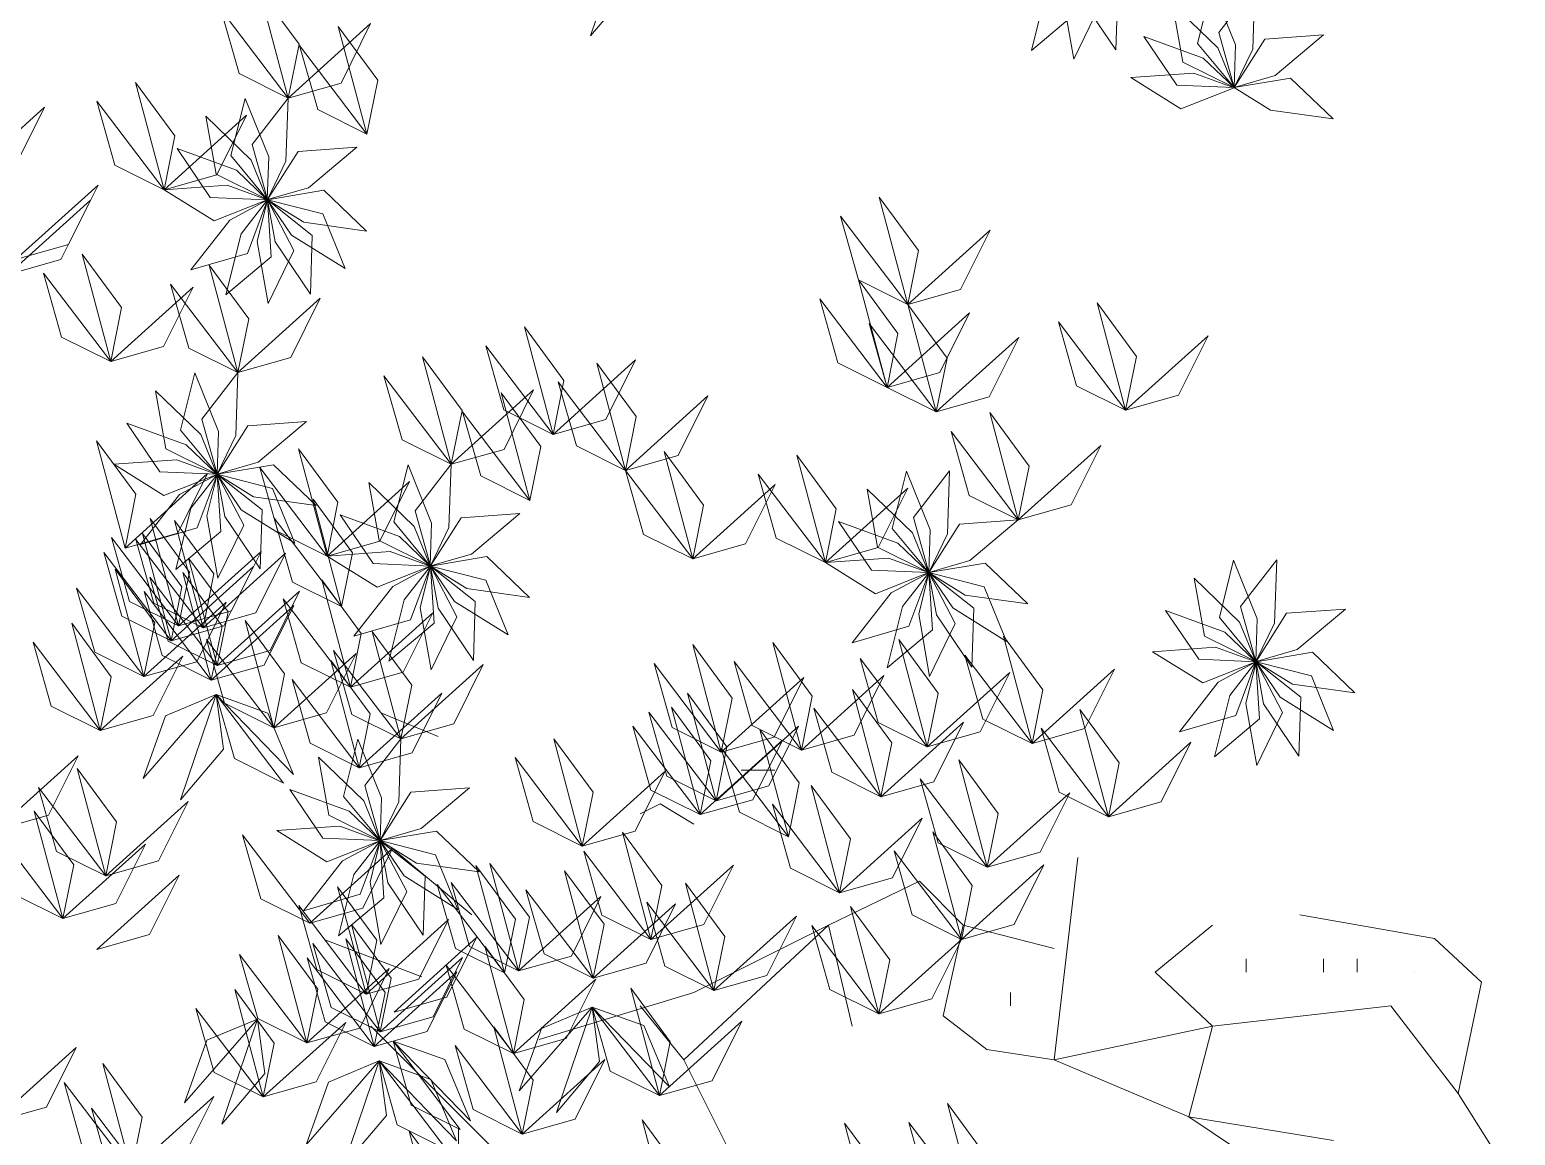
# Model space of a CAD drawing. Header units: inches. Extents: x 4350 to 28384, y -6772 to 993.
# Drawn here: x 19375.3 to 19455.5, y -737.8 to -678.2 of the extents above; entities that cross this region are included whole.
import ezdxf

# ---------------------------------------------------------------- set-up
doc = ezdxf.new("R2010")
doc.units = ezdxf.units.IN
doc.header["$MEASUREMENT"] = 0
doc.layers.add('ARREDAMENTO', color=2, linetype='Continuous', lineweight=18)

# ---------------------------------------------------------------- blocks, each defined once
blk = doc.blocks.new('jacaranda')
at = {"layer": 'ARREDAMENTO'}
for p, q in [((13807.259, 19462.055), (13804.17, 19460.783)), ((13785.995, 19458.965), (13787.813, 19458.965)), ((13792.175, 19457.148), (13790.357, 19456.057)), ((13792.175, 19457.148), (13793.265, 19456.602)), ((13802.352, 19451.15), (13806.714, 19454.785)), ((13770.911, 19443.335), (13769.638, 19454.24)), ((13778.18, 19452.968), (13775.818, 19450.605)), ((13783.087, 19450.605), (13778.18, 19452.968)), ((13750.373, 19449.878), (13757.643, 19451.15)), ((13762.369, 19450.605), (13765.458, 19448.061)), ((13770.911, 19449.333), (13775.818, 19450.605)), ((13775.818, 19450.605), (13776.908, 19445.698)), ((13783.087, 19450.605), (13781.815, 19445.153)), ((13790.902, 19443.335), (13783.087, 19450.605)), ((13783.087, 19450.605), (13790.357, 19446.97)), ((13747.829, 19447.515), (13750.373, 19449.878)), ((13754.554, 19448.787), (13754.554, 19448.061)), ((13756.371, 19448.787), (13756.371, 19448.061)), ((13760.551, 19448.787), (13760.551, 19448.061)), ((13751.464, 19448.061), (13751.464, 19448.061)), ((13765.458, 19448.061), (13762.369, 19445.153)), ((13749.101, 19441.518), (13747.829, 19447.515)), ((13773.273, 19446.97), (13773.273, 19446.243)), ((13790.357, 19446.97), (13798.717, 19444.426)), ((13752.736, 19446.243), (13749.101, 19441.518)), ((13762.369, 19445.153), (13752.736, 19446.243)), ((13776.908, 19445.698), (13774.545, 19443.88)), ((13793.265, 19446.243), (13790.902, 19443.335)), ((13762.369, 19445.153), (13763.641, 19440.245)), ((13762.369, 19445.153), (13770.911, 19443.335)), ((13763.641, 19440.245), (13762.369, 19445.153)), ((13798.717, 19436.065), (13807.805, 19445.153)), ((13774.545, 19443.88), (13770.911, 19443.335)), ((13770.911, 19443.335), (13763.641, 19440.245)), ((13787.813, 19437.156), (13790.902, 19443.335)), ((13749.101, 19441.518), (13746.012, 19436.611)), ((13755.826, 19438.973), (13763.641, 19440.245)), ((13763.641, 19440.245), (13758.188, 19436.611)), ((13803.079, 19439.7), (13803.079, 19433.521)), ((13803.079, 19439.7), (13803.079, 19439.7))]:
    blk.add_line(p, q, dxfattribs=at)
at = {"layer": 'ARREDAMENTO', "linetype": 'Continuous'}
blk.add_line((13810.231, 19449.787), (13805.051, 19447.799), dxfattribs=at)
at = {"layer": 'ARREDAMENTO', "lineweight": 0}
for points in [[(13794.009, 19504.281), (13793.619, 19501.342), (13795.935, 19498.601), (13794.009, 19504.281)], [(13767.581, 19497.841), (13769.487, 19500.667), (13769.895, 19502.937), (13767.478, 19501.021), (13767.581, 19497.841)], [(13769.856, 19497.338), (13770.448, 19500.694), (13769.898, 19502.934), (13768.469, 19500.201), (13769.856, 19497.338)], [(13772.14, 19497.804), (13771.315, 19501.111), (13769.902, 19502.933), (13769.708, 19499.855), (13772.14, 19497.804)], [(13760.07, 19501.297), (13760.189, 19497.89), (13761.193, 19495.814), (13762.023, 19498.785), (13760.07, 19501.297)], [(13762.4, 19501.278), (13761.124, 19498.118), (13761.196, 19495.812), (13763.162, 19498.189), (13762.4, 19501.278)], [(13812.266, 19495.245), (13811.682, 19498.152), (13813.809, 19501.042), (13812.266, 19495.245)], [(13764.522, 19500.313), (13762.07, 19497.945), (13761.198, 19495.809), (13763.961, 19497.18), (13764.522, 19500.313)], [(13812.266, 19495.245), (13814.92, 19496.566), (13815.897, 19500.019), (13812.266, 19495.245)], [(13812.266, 19495.245), (13809.414, 19496.052), (13807.814, 19499.264), (13812.266, 19495.245)], [(13756.359, 19498.647), (13758.971, 19496.456), (13761.186, 19495.813), (13759.533, 19498.417), (13756.359, 19498.647)], [(13766.067, 19498.568), (13762.864, 19497.402), (13761.199, 19495.805), (13764.281, 19495.934), (13766.067, 19498.568)], [(13808.018, 19493.302), (13807.434, 19496.208), (13809.561, 19499.098), (13808.018, 19493.302)], [(13808.018, 19493.302), (13810.672, 19494.623), (13811.649, 19498.076), (13808.018, 19493.302)], [(13755.846, 19494.117), (13759.221, 19494.591), (13761.182, 19495.807), (13758.14, 19496.321), (13755.846, 19494.117)], [(13766.769, 19496.346), (13763.369, 19496.583), (13761.199, 19495.802), (13764.067, 19494.666), (13766.769, 19496.346)], [(13818.966, 19490.294), (13818.381, 19493.2), (13820.508, 19496.09), (13818.966, 19490.294)], [(13812.266, 19495.245), (13812.386, 19491.839), (13813.39, 19489.762), (13814.219, 19492.733), (13812.266, 19495.245)], [(13814.597, 19495.226), (13813.32, 19492.066), (13813.393, 19489.761), (13815.359, 19492.137), (13814.597, 19495.226)], [(13818.966, 19490.294), (13821.62, 19491.615), (13822.597, 19495.068), (13818.966, 19490.294)], [(13829.87, 19490.726), (13827.018, 19491.533), (13825.418, 19494.745), (13829.87, 19490.726)], [(13816.718, 19494.261), (13814.267, 19491.893), (13813.395, 19489.758), (13816.158, 19491.129), (13816.718, 19494.261)], [(13818.966, 19490.294), (13816.113, 19491.101), (13814.514, 19494.313), (13818.966, 19490.294)], [(13808.556, 19492.596), (13811.167, 19490.405), (13813.382, 19489.761), (13811.73, 19492.366), (13808.556, 19492.596)], [(13818.264, 19492.516), (13815.061, 19491.351), (13813.396, 19489.754), (13816.478, 19489.883), (13818.264, 19492.516)], [(13818.966, 19490.294), (13815.566, 19490.532), (13813.395, 19489.75), (13816.263, 19488.615), (13818.966, 19490.294)], [(13826.985, 19486.524), (13824.132, 19487.33), (13822.533, 19490.543), (13826.985, 19486.524)], [(13778.815, 19484.101), (13778.231, 19487.007), (13780.358, 19489.897), (13778.815, 19484.101)], [(13808.043, 19488.065), (13811.418, 19488.54), (13813.378, 19489.755), (13810.337, 19490.27), (13808.043, 19488.065)], [(13809.191, 19486.037), (13812.082, 19487.844), (13813.378, 19489.751), (13810.391, 19488.985), (13809.191, 19486.037)], [(13811.066, 19484.652), (13812.972, 19487.478), (13813.38, 19489.748), (13810.963, 19487.832), (13811.066, 19484.652)], [(13813.342, 19484.149), (13813.933, 19487.506), (13813.383, 19489.746), (13811.954, 19487.012), (13813.342, 19484.149)], [(13815.625, 19484.615), (13814.8, 19487.922), (13813.387, 19489.745), (13813.193, 19486.666), (13815.625, 19484.615)], [(13817.522, 19485.969), (13815.423, 19488.655), (13813.39, 19489.745), (13814.465, 19486.854), (13817.522, 19485.969)], [(13827.391, 19485.719), (13824.538, 19486.526), (13822.939, 19489.738), (13827.391, 19485.719)], [(13778.815, 19484.101), (13781.469, 19485.422), (13782.446, 19488.875), (13778.815, 19484.101)], [(13778.815, 19484.101), (13775.963, 19484.908), (13774.363, 19488.12), (13778.815, 19484.101)], [(13821.847, 19481.023), (13821.263, 19483.929), (13823.39, 19486.819), (13821.847, 19481.023)], [(13814.983, 19480.426), (13814.398, 19483.332), (13816.525, 19486.222), (13814.983, 19480.426)], [(13821.847, 19481.023), (13824.501, 19482.344), (13825.478, 19485.797), (13821.847, 19481.023)], [(13779.927, 19479.626), (13779.342, 19482.532), (13781.469, 19485.422), (13779.927, 19479.626)], [(13814.983, 19480.426), (13817.637, 19481.747), (13818.614, 19485.2), (13814.983, 19480.426)], [(13821.847, 19481.023), (13818.995, 19481.83), (13817.395, 19485.042), (13821.847, 19481.023)], [(13767.052, 19478.395), (13766.467, 19481.301), (13768.594, 19484.191), (13767.052, 19478.395)], [(13777.273, 19478.305), (13776.688, 19481.211), (13778.815, 19484.101), (13777.273, 19478.305)], [(13779.927, 19479.626), (13782.581, 19480.947), (13783.558, 19484.4), (13779.927, 19479.626)], [(13814.983, 19480.426), (13812.13, 19481.233), (13810.531, 19484.445), (13814.983, 19480.426)], [(13767.052, 19478.395), (13769.705, 19479.716), (13770.682, 19483.169), (13767.052, 19478.395)], [(13779.927, 19479.626), (13777.074, 19480.433), (13775.475, 19483.645), (13779.927, 19479.626)], [(13767.052, 19478.395), (13764.199, 19479.202), (13762.599, 19482.414), (13767.052, 19478.395)], [(13777.273, 19478.305), (13779.927, 19479.626), (13780.904, 19483.079), (13777.273, 19478.305)], [(13797.962, 19477.089), (13797.377, 19479.995), (13799.504, 19482.885), (13797.962, 19477.089)], [(13777.273, 19478.305), (13774.42, 19479.112), (13772.821, 19482.324), (13777.273, 19478.305)], [(13797.962, 19477.089), (13800.616, 19478.41), (13801.593, 19481.863), (13797.962, 19477.089)], [(13794.054, 19475.144), (13793.469, 19478.05), (13795.597, 19480.94), (13794.054, 19475.144)], [(13797.962, 19477.089), (13795.109, 19477.896), (13793.51, 19481.108), (13797.962, 19477.089)], [(13803.466, 19475.472), (13802.881, 19478.378), (13805.008, 19481.268), (13803.466, 19475.472)], [(13803.466, 19475.472), (13806.12, 19476.793), (13807.097, 19480.246), (13803.466, 19475.472)], [(13814.983, 19480.426), (13815.102, 19477.019), (13816.106, 19474.943), (13816.936, 19477.913), (13814.983, 19480.426)], [(13817.313, 19480.407), (13816.037, 19477.246), (13816.109, 19474.941), (13818.075, 19477.317), (13817.313, 19480.407)], [(13794.054, 19475.144), (13791.202, 19475.951), (13789.602, 19479.163), (13794.054, 19475.144)], [(13794.054, 19475.144), (13796.708, 19476.465), (13797.685, 19479.918), (13794.054, 19475.144)], [(13799.218, 19473.528), (13798.633, 19476.435), (13800.76, 19479.325), (13799.218, 19473.528)], [(13803.466, 19475.472), (13800.613, 19476.279), (13799.014, 19479.491), (13803.466, 19475.472)], [(13819.435, 19479.442), (13816.983, 19477.074), (13816.111, 19474.938), (13818.874, 19476.309), (13819.435, 19479.442)], [(13772.848, 19472.47), (13772.263, 19475.376), (13774.39, 19478.266), (13772.848, 19472.47)], [(13799.218, 19473.528), (13801.872, 19474.849), (13802.849, 19478.302), (13799.218, 19473.528)], [(13811.272, 19477.776), (13813.884, 19475.585), (13816.099, 19474.942), (13814.446, 19477.546), (13811.272, 19477.776)], [(13820.98, 19477.697), (13817.777, 19476.531), (13816.112, 19474.934), (13819.194, 19475.063), (13820.98, 19477.697)], [(13772.848, 19472.47), (13775.502, 19473.791), (13776.479, 19477.244), (13772.848, 19472.47)], [(13821.069, 19470.952), (13820.485, 19473.859), (13822.612, 19476.749), (13821.069, 19470.952)], [(13772.848, 19472.47), (13769.995, 19473.277), (13768.396, 19476.489), (13772.848, 19472.47)], [(13783.258, 19470.169), (13782.673, 19473.075), (13784.8, 19475.965), (13783.258, 19470.169)], [(13790.424, 19470.37), (13789.839, 19473.276), (13791.966, 19476.166), (13790.424, 19470.37)], [(13810.165, 19470.521), (13809.58, 19473.427), (13811.708, 19476.317), (13810.165, 19470.521)], [(13790.424, 19470.37), (13793.077, 19471.691), (13794.054, 19475.144), (13790.424, 19470.37)], [(13803.466, 19475.472), (13803.585, 19472.066), (13804.589, 19469.989), (13805.419, 19472.96), (13803.466, 19475.472)], [(13805.796, 19475.453), (13804.52, 19472.293), (13804.592, 19469.987), (13806.558, 19472.364), (13805.796, 19475.453)], [(13810.165, 19470.521), (13812.819, 19471.842), (13813.796, 19475.295), (13810.165, 19470.521)], [(13810.759, 19473.245), (13814.134, 19473.72), (13816.095, 19474.936), (13813.053, 19475.45), (13810.759, 19473.245)], [(13821.682, 19475.475), (13818.282, 19475.712), (13816.112, 19474.931), (13818.98, 19473.795), (13821.682, 19475.475)], [(13776.558, 19475.12), (13776.677, 19471.714), (13777.681, 19469.637), (13778.511, 19472.608), (13776.558, 19475.12)], [(13778.889, 19475.101), (13777.612, 19471.941), (13777.685, 19469.635), (13779.651, 19472.012), (13778.889, 19475.101)], [(13783.258, 19470.169), (13785.911, 19471.49), (13786.888, 19474.943), (13783.258, 19470.169)], [(13790.424, 19470.37), (13787.571, 19471.177), (13785.971, 19474.389), (13790.424, 19470.37)], [(13807.918, 19474.488), (13805.466, 19472.12), (13804.594, 19469.984), (13807.357, 19471.356), (13807.918, 19474.488)], [(13810.165, 19470.521), (13807.313, 19471.328), (13805.713, 19474.54), (13810.165, 19470.521)], [(13811.908, 19471.218), (13814.798, 19473.024), (13816.095, 19474.932), (13813.107, 19474.165), (13811.908, 19471.218)], [(13813.782, 19469.832), (13815.688, 19472.658), (13816.096, 19474.928), (13813.679, 19473.013), (13813.782, 19469.832)], [(13816.058, 19469.329), (13816.65, 19472.686), (13816.099, 19474.926), (13814.67, 19472.193), (13816.058, 19469.329)], [(13818.341, 19469.795), (13817.517, 19473.102), (13816.103, 19474.925), (13815.909, 19471.847), (13818.341, 19469.795)], [(13820.238, 19471.15), (13818.139, 19473.836), (13816.107, 19474.926), (13817.182, 19472.035), (13820.238, 19471.15)], [(13821.069, 19470.952), (13818.217, 19471.759), (13816.617, 19474.972), (13821.069, 19470.952)], [(13781.01, 19474.136), (13778.558, 19471.768), (13777.687, 19469.632), (13780.45, 19471.004), (13781.01, 19474.136)], [(13783.258, 19470.169), (13780.405, 19470.976), (13778.806, 19474.188), (13783.258, 19470.169)], [(13809.384, 19467.794), (13808.799, 19470.7), (13810.926, 19473.59), (13809.384, 19467.794)], [(13799.755, 19472.822), (13802.367, 19470.631), (13804.582, 19469.988), (13802.929, 19472.592), (13799.755, 19472.822)], [(13809.463, 19472.743), (13806.26, 19471.577), (13804.595, 19469.981), (13807.677, 19470.11), (13809.463, 19472.743)], [(13772.848, 19472.47), (13775.459, 19470.28), (13777.674, 19469.636), (13776.022, 19472.24), (13772.848, 19472.47)], [(13782.556, 19472.391), (13779.353, 19471.225), (13777.688, 19469.629), (13780.77, 19469.758), (13782.556, 19472.391)], [(13809.384, 19467.794), (13812.038, 19469.115), (13813.015, 19472.568), (13809.384, 19467.794)], [(13816.863, 19466.649), (13816.278, 19469.555), (13818.405, 19472.445), (13816.863, 19466.649)], [(13818.184, 19466.75), (13817.599, 19469.656), (13819.726, 19472.546), (13818.184, 19466.75)], [(13816.863, 19466.649), (13819.516, 19467.97), (13820.493, 19471.423), (13816.863, 19466.649)], [(13818.59, 19465.946), (13818.005, 19468.852), (13820.133, 19471.742), (13818.59, 19465.946)], [(13818.184, 19466.75), (13820.838, 19468.071), (13821.815, 19471.524), (13818.184, 19466.75)], [(13783.258, 19470.169), (13779.858, 19470.406), (13777.687, 19469.625), (13780.555, 19468.489), (13783.258, 19470.169)], [(13799.242, 19468.292), (13802.617, 19468.766), (13804.578, 19469.982), (13801.536, 19470.496), (13799.242, 19468.292)], [(13810.165, 19470.521), (13806.765, 19470.758), (13804.595, 19469.977), (13807.463, 19468.841), (13810.165, 19470.521)], [(13816.863, 19466.649), (13814.01, 19467.455), (13812.41, 19470.668), (13816.863, 19466.649)], [(13818.184, 19466.75), (13815.331, 19467.557), (13813.732, 19470.769), (13818.184, 19466.75)], [(13816.099, 19464.607), (13815.514, 19467.513), (13817.642, 19470.403), (13816.099, 19464.607)], [(13818.59, 19465.946), (13821.244, 19467.267), (13822.221, 19470.72), (13818.59, 19465.946)], [(13758.894, 19470.309), (13759.014, 19466.903), (13760.018, 19464.826), (13760.847, 19467.797), (13758.894, 19470.309)], [(13761.225, 19470.29), (13759.948, 19467.13), (13760.021, 19464.824), (13761.987, 19467.201), (13761.225, 19470.29)], [(13772.334, 19467.94), (13775.71, 19468.414), (13777.67, 19469.63), (13774.629, 19470.145), (13772.334, 19467.94)], [(13773.483, 19465.912), (13776.374, 19467.718), (13777.67, 19469.626), (13774.683, 19468.859), (13773.483, 19465.912)], [(13775.358, 19464.527), (13777.263, 19467.353), (13777.672, 19469.623), (13775.254, 19467.707), (13775.358, 19464.527)], [(13777.633, 19464.024), (13778.225, 19467.38), (13777.675, 19469.62), (13776.246, 19466.887), (13777.633, 19464.024)], [(13779.917, 19464.49), (13779.092, 19467.797), (13777.678, 19469.619), (13777.484, 19466.541), (13779.917, 19464.49)], [(13781.813, 19465.844), (13779.715, 19468.53), (13777.682, 19469.62), (13778.757, 19466.729), (13781.813, 19465.844)], [(13800.391, 19466.264), (13803.281, 19468.07), (13804.578, 19469.978), (13801.59, 19469.211), (13800.391, 19466.264)], [(13802.265, 19464.879), (13804.171, 19467.705), (13804.579, 19469.975), (13802.162, 19468.059), (13802.265, 19464.879)], [(13804.541, 19464.376), (13805.132, 19467.732), (13804.582, 19469.972), (13803.153, 19467.239), (13804.541, 19464.376)], [(13806.824, 19464.842), (13806, 19468.149), (13804.586, 19469.971), (13804.392, 19466.893), (13806.824, 19464.842)], [(13808.721, 19466.196), (13806.622, 19468.882), (13804.59, 19469.972), (13805.665, 19467.081), (13808.721, 19466.196)], [(13818.59, 19465.946), (13815.738, 19466.753), (13814.138, 19469.965), (13818.59, 19465.946)], [(13816.416, 19463.828), (13815.831, 19466.734), (13817.959, 19469.624), (13816.416, 19463.828)], [(13820.059, 19464.01), (13819.474, 19466.916), (13821.601, 19469.806), (13820.059, 19464.01)], [(13763.346, 19469.325), (13760.895, 19466.957), (13760.023, 19464.821), (13762.786, 19466.193), (13763.346, 19469.325)], [(13808.905, 19463.443), (13808.32, 19466.349), (13810.447, 19469.239), (13808.905, 19463.443)], [(13816.099, 19464.607), (13818.753, 19465.928), (13819.73, 19469.381), (13816.099, 19464.607)], [(13820.059, 19464.01), (13822.713, 19465.331), (13823.69, 19468.784), (13820.059, 19464.01)], [(13808.905, 19463.443), (13811.559, 19464.764), (13812.536, 19468.217), (13808.905, 19463.443)], [(13816.099, 19464.607), (13813.247, 19465.414), (13811.647, 19468.626), (13816.099, 19464.607)], [(13820.059, 19464.01), (13817.206, 19464.817), (13815.607, 19468.029), (13820.059, 19464.01)], [(13816.416, 19463.828), (13819.07, 19465.149), (13820.047, 19468.602), (13816.416, 19463.828)], [(13755.184, 19467.659), (13757.795, 19465.468), (13760.01, 19464.825), (13758.358, 19467.429), (13755.184, 19467.659)], [(13764.892, 19467.58), (13761.689, 19466.414), (13760.024, 19464.818), (13763.106, 19464.947), (13764.892, 19467.58)], [(13808.905, 19463.443), (13806.052, 19464.25), (13804.453, 19467.462), (13808.905, 19463.443)], [(13816.416, 19463.828), (13813.564, 19464.635), (13811.964, 19467.847), (13816.416, 19463.828)], [(13806.182, 19460.652), (13805.597, 19463.559), (13807.725, 19466.449), (13806.182, 19460.652)], [(13813.047, 19461.25), (13812.462, 19464.156), (13814.589, 19467.046), (13813.047, 19461.25)], [(13822.414, 19461.099), (13821.829, 19464.005), (13823.956, 19466.895), (13822.414, 19461.099)], [(13765.594, 19465.358), (13762.194, 19465.595), (13760.023, 19464.814), (13762.891, 19463.678), (13765.594, 19465.358)], [(13772.104, 19460.398), (13771.519, 19463.304), (13773.647, 19466.194), (13772.104, 19460.398)], [(13777.76, 19460.221), (13777.175, 19463.127), (13779.302, 19466.017), (13777.76, 19460.221)], [(13784.558, 19460.05), (13783.973, 19462.956), (13786.101, 19465.846), (13784.558, 19460.05)], [(13788.883, 19459.941), (13788.298, 19462.848), (13790.426, 19465.738), (13788.883, 19459.941)], [(13813.047, 19461.25), (13815.701, 19462.571), (13816.678, 19466.024), (13813.047, 19461.25)], [(13822.414, 19461.099), (13825.067, 19462.42), (13826.044, 19465.873), (13822.414, 19461.099)], [(13754.671, 19463.129), (13758.046, 19463.603), (13760.006, 19464.819), (13756.965, 19465.333), (13754.671, 19463.129)], [(13755.819, 19461.101), (13758.71, 19462.907), (13760.006, 19464.815), (13757.019, 19464.048), (13755.819, 19461.101)], [(13757.694, 19459.716), (13759.6, 19462.542), (13760.008, 19464.812), (13757.591, 19462.896), (13757.694, 19459.716)], [(13759.969, 19459.213), (13760.561, 19462.569), (13760.011, 19464.809), (13758.582, 19462.076), (13759.969, 19459.213)], [(13762.253, 19459.679), (13761.428, 19462.986), (13760.015, 19464.808), (13759.821, 19461.73), (13762.253, 19459.679)], [(13764.15, 19461.033), (13762.051, 19463.719), (13760.018, 19464.809), (13761.093, 19461.918), (13764.15, 19461.033)], [(13772.104, 19460.398), (13774.758, 19461.719), (13775.735, 19465.172), (13772.104, 19460.398)], [(13777.76, 19460.221), (13780.414, 19461.542), (13781.391, 19464.995), (13777.76, 19460.221)], [(13784.558, 19460.05), (13787.212, 19461.371), (13788.189, 19464.824), (13784.558, 19460.05)], [(13788.883, 19459.941), (13791.537, 19461.262), (13792.514, 19464.715), (13788.883, 19459.941)], [(13806.182, 19460.652), (13808.836, 19461.973), (13809.813, 19465.427), (13806.182, 19460.652)], [(13808.426, 19459.092), (13807.841, 19461.998), (13809.969, 19464.888), (13808.426, 19459.092)], [(13813.047, 19461.25), (13810.194, 19462.057), (13808.595, 19465.269), (13813.047, 19461.25)], [(13822.414, 19461.099), (13819.561, 19461.906), (13817.962, 19465.118), (13822.414, 19461.099)], [(13772.104, 19460.398), (13769.252, 19461.205), (13767.652, 19464.417), (13772.104, 19460.398)], [(13777.76, 19460.221), (13774.907, 19461.028), (13773.308, 19464.24), (13777.76, 19460.221)], [(13784.558, 19460.05), (13781.706, 19460.857), (13780.106, 19464.069), (13784.558, 19460.05)], [(13788.883, 19459.941), (13786.031, 19460.748), (13784.431, 19463.96), (13788.883, 19459.941)], [(13806.182, 19460.652), (13803.33, 19461.459), (13801.73, 19464.672), (13806.182, 19460.652)], [(13780.261, 19457.529), (13779.676, 19460.435), (13781.804, 19463.325), (13780.261, 19457.529)], [(13789.161, 19457.316), (13788.576, 19460.222), (13790.704, 19463.112), (13789.161, 19457.316)], [(13808.426, 19459.092), (13805.574, 19459.898), (13803.974, 19463.111), (13808.426, 19459.092)], [(13808.426, 19459.092), (13811.08, 19460.413), (13812.057, 19463.866), (13808.426, 19459.092)], [(13780.261, 19457.529), (13782.915, 19458.85), (13783.892, 19462.303), (13780.261, 19457.529)], [(13790.024, 19456.561), (13789.44, 19459.467), (13791.567, 19462.357), (13790.024, 19456.561)], [(13816.151, 19463.04), (13813.359, 19462.045), (13811.978, 19458.733), (13816.151, 19463.04)], [(13812.521, 19458.266), (13815.174, 19459.587), (13816.151, 19463.04), (13812.521, 19458.266)], [(13816.151, 19463.04), (13815.762, 19460.101), (13818.077, 19457.36), (13816.151, 19463.04)], [(13816.151, 19463.04), (13818.888, 19461.899), (13820.093, 19458.519), (13816.151, 19463.04)], [(13767.983, 19456.449), (13767.398, 19459.355), (13769.525, 19462.245), (13767.983, 19456.449)], [(13780.261, 19457.529), (13777.409, 19458.336), (13775.809, 19461.548), (13780.261, 19457.529)], [(13789.161, 19457.316), (13791.815, 19458.637), (13792.792, 19462.09), (13789.161, 19457.316)], [(13767.983, 19456.449), (13770.637, 19457.77), (13771.614, 19461.223), (13767.983, 19456.449)], [(13785.254, 19455.371), (13784.669, 19458.277), (13786.796, 19461.167), (13785.254, 19455.371)], [(13789.161, 19457.316), (13786.309, 19458.123), (13784.709, 19461.335), (13789.161, 19457.316)], [(13790.024, 19456.561), (13792.678, 19457.882), (13793.655, 19461.335), (13790.024, 19456.561)], [(13767.983, 19456.449), (13765.13, 19457.255), (13763.531, 19460.468), (13767.983, 19456.449)], [(13785.254, 19455.371), (13787.907, 19456.692), (13788.884, 19460.145), (13785.254, 19455.371)], [(13790.024, 19456.561), (13787.172, 19457.367), (13785.572, 19460.58), (13790.024, 19456.561)], [(13796.385, 19454.866), (13795.8, 19457.773), (13797.928, 19460.663), (13796.385, 19454.866)], [(13806.182, 19460.652), (13806.301, 19457.246), (13807.305, 19455.169), (13808.135, 19458.14), (13806.182, 19460.652)], [(13808.513, 19460.633), (13807.236, 19457.473), (13807.308, 19455.168), (13809.275, 19457.544), (13808.513, 19460.633)], [(13774.52, 19453.725), (13773.935, 19456.631), (13776.062, 19459.521), (13774.52, 19453.725)], [(13774.52, 19453.725), (13773.935, 19456.631), (13776.062, 19459.521), (13774.52, 19453.725)], [(13796.385, 19454.866), (13799.039, 19456.188), (13800.016, 19459.641), (13796.385, 19454.866)], [(13810.634, 19459.668), (13808.182, 19457.3), (13807.311, 19455.165), (13810.074, 19456.536), (13810.634, 19459.668)], [(13828.062, 19455.725), (13825.209, 19456.531), (13823.61, 19459.744), (13828.062, 19455.725)], [(13774.52, 19453.725), (13777.174, 19455.046), (13778.151, 19458.499), (13774.52, 19453.725)], [(13774.52, 19453.725), (13777.174, 19455.046), (13778.151, 19458.499), (13774.52, 19453.725)], [(13796.385, 19454.866), (13793.533, 19455.673), (13791.933, 19458.886), (13796.385, 19454.866)], [(13822.114, 19453.26), (13821.529, 19456.166), (13823.656, 19459.056), (13822.114, 19453.26)], [(13774.52, 19453.725), (13771.667, 19454.532), (13770.068, 19457.744), (13774.52, 19453.725)], [(13774.52, 19453.725), (13771.667, 19454.532), (13770.068, 19457.744), (13774.52, 19453.725)], [(13782.492, 19452.347), (13781.907, 19455.254), (13784.035, 19458.144), (13782.492, 19452.347)], [(13802.472, 19458.003), (13805.083, 19455.812), (13807.298, 19455.168), (13805.645, 19457.773), (13802.472, 19458.003)], [(13812.179, 19457.924), (13808.977, 19456.758), (13807.312, 19455.161), (13810.393, 19455.29), (13812.179, 19457.924)], [(13822.114, 19453.26), (13824.768, 19454.581), (13825.745, 19458.034), (13822.114, 19453.26)], [(13782.492, 19452.347), (13785.146, 19453.669), (13786.123, 19457.122), (13782.492, 19452.347)], [(13822.114, 19453.26), (13819.261, 19454.066), (13817.662, 19457.279), (13822.114, 19453.26)], [(13824.431, 19450.95), (13823.846, 19453.857), (13825.974, 19456.747), (13824.431, 19450.95)], [(13782.492, 19452.347), (13779.64, 19453.154), (13778.04, 19456.367), (13782.492, 19452.347)], [(13812.882, 19455.701), (13809.481, 19455.939), (13807.311, 19455.157), (13810.179, 19454.022), (13812.882, 19455.701)], [(13775.917, 19449.83), (13775.332, 19452.736), (13777.459, 19455.626), (13775.917, 19449.83)], [(13792.678, 19449.824), (13792.093, 19452.73), (13794.221, 19455.62), (13792.678, 19449.824)], [(13801.958, 19453.472), (13805.333, 19453.947), (13807.294, 19455.162), (13804.253, 19455.677), (13801.958, 19453.472)], [(13803.107, 19451.444), (13805.998, 19453.251), (13807.294, 19455.158), (13804.306, 19454.392), (13803.107, 19451.444)], [(13804.981, 19450.059), (13806.887, 19452.885), (13807.296, 19455.155), (13804.878, 19453.239), (13804.981, 19450.059)], [(13807.257, 19449.556), (13807.849, 19452.913), (13807.299, 19455.153), (13805.869, 19452.419), (13807.257, 19449.556)], [(13809.541, 19450.022), (13808.716, 19453.329), (13807.302, 19455.152), (13807.108, 19452.073), (13809.541, 19450.022)], [(13811.437, 19451.377), (13809.339, 19454.062), (13807.306, 19455.152), (13808.381, 19452.261), (13811.437, 19451.377)], [(13811.096, 19450.704), (13813.75, 19452.025), (13814.727, 19455.478), (13811.096, 19450.704)], [(13824.431, 19450.95), (13827.085, 19452.271), (13828.062, 19455.725), (13824.431, 19450.95)], [(13775.917, 19449.83), (13778.57, 19451.151), (13779.547, 19454.604), (13775.917, 19449.83)], [(13792.678, 19449.824), (13795.332, 19451.145), (13796.309, 19454.598), (13792.678, 19449.824)], [(13811.096, 19450.704), (13808.244, 19451.511), (13806.644, 19454.723), (13811.096, 19450.704)], [(13824.431, 19450.95), (13821.579, 19451.757), (13819.979, 19454.97), (13824.431, 19450.95)], [(13775.917, 19449.83), (13773.064, 19450.636), (13771.464, 19453.849), (13775.917, 19449.83)], [(13792.678, 19449.824), (13789.826, 19450.63), (13788.226, 19453.843), (13792.678, 19449.824)], [(13795.799, 19447.735), (13795.214, 19450.642), (13797.342, 19453.532), (13795.799, 19447.735)], [(13799.829, 19448.124), (13799.244, 19451.03), (13801.372, 19453.92), (13799.829, 19448.124)], [(13800.583, 19448.021), (13799.998, 19450.927), (13802.126, 19453.817), (13800.583, 19448.021)], [(13789.279, 19447.071), (13788.695, 19449.977), (13790.822, 19452.867), (13789.279, 19447.071)], [(13799.829, 19448.124), (13802.483, 19449.445), (13803.46, 19452.898), (13799.829, 19448.124)], [(13800.583, 19448.021), (13803.237, 19449.342), (13804.214, 19452.795), (13800.583, 19448.021)], [(13808.062, 19446.875), (13807.477, 19449.781), (13809.604, 19452.671), (13808.062, 19446.875)], [(13822.603, 19449.277), (13819.75, 19450.084), (13818.151, 19453.297), (13822.603, 19449.277)], [(13799.829, 19448.124), (13796.977, 19448.931), (13795.377, 19452.143), (13799.829, 19448.124)], [(13795.799, 19447.735), (13798.453, 19449.056), (13799.43, 19452.509), (13795.799, 19447.735)], [(13780.369, 19445.81), (13779.784, 19448.717), (13781.911, 19451.607), (13780.369, 19445.81)], [(13789.279, 19447.071), (13786.427, 19447.877), (13784.827, 19451.09), (13789.279, 19447.071)], [(13789.279, 19447.071), (13791.933, 19448.392), (13792.91, 19451.845), (13789.279, 19447.071)], [(13795.799, 19447.735), (13792.947, 19448.542), (13791.347, 19451.755), (13795.799, 19447.735)], [(13808.062, 19446.875), (13810.716, 19448.196), (13811.693, 19451.649), (13808.062, 19446.875)], [(13780.369, 19445.81), (13783.022, 19447.132), (13783.999, 19450.585), (13780.369, 19445.81)], [(13808.062, 19446.875), (13805.209, 19447.682), (13803.61, 19450.894), (13808.062, 19446.875)], [(13807.298, 19444.834), (13806.713, 19447.74), (13808.841, 19450.63), (13807.298, 19444.834)], [(13780.369, 19445.81), (13777.516, 19446.617), (13775.917, 19449.83), (13780.369, 19445.81)], [(13800.104, 19443.669), (13799.519, 19446.576), (13801.647, 19449.466), (13800.104, 19443.669)], [(13806.551, 19445.903), (13803.699, 19446.71), (13802.099, 19449.922), (13806.551, 19445.903)], [(13807.616, 19444.055), (13807.031, 19446.961), (13809.158, 19449.851), (13807.616, 19444.055)], [(13807.298, 19444.834), (13809.952, 19446.155), (13810.929, 19449.608), (13807.298, 19444.834)], [(13811.258, 19444.237), (13810.673, 19447.143), (13812.801, 19450.033), (13811.258, 19444.237)], [(13807.298, 19444.834), (13804.446, 19445.641), (13802.846, 19448.853), (13807.298, 19444.834)], [(13807.616, 19444.055), (13810.269, 19445.376), (13811.246, 19448.829), (13807.616, 19444.055)], [(13811.258, 19444.237), (13813.912, 19445.558), (13814.889, 19449.011), (13811.258, 19444.237)], [(13800.104, 19443.669), (13802.758, 19444.991), (13803.735, 19448.444), (13800.104, 19443.669)], [(13807.616, 19444.055), (13804.763, 19444.861), (13803.164, 19448.074), (13807.616, 19444.055)], [(13811.258, 19444.237), (13808.406, 19445.044), (13806.806, 19448.256), (13811.258, 19444.237)], [(13792.221, 19441.394), (13791.636, 19444.3), (13793.763, 19447.19), (13792.221, 19441.394)], [(13800.104, 19443.669), (13797.252, 19444.476), (13795.652, 19447.689), (13800.104, 19443.669)], [(13813.613, 19441.326), (13813.028, 19444.232), (13815.155, 19447.122), (13813.613, 19441.326)], [(13795.852, 19446.168), (13793.059, 19445.173), (13791.678, 19441.861), (13795.852, 19446.168)], [(13792.221, 19441.394), (13794.875, 19442.715), (13795.852, 19446.168), (13792.221, 19441.394)], [(13792.221, 19441.394), (13794.875, 19442.715), (13795.852, 19446.168), (13792.221, 19441.394)], [(13795.852, 19446.168), (13795.462, 19443.23), (13797.777, 19440.488), (13795.852, 19446.168)], [(13795.852, 19446.168), (13798.588, 19445.027), (13799.793, 19441.647), (13795.852, 19446.168)], [(13813.923, 19445.53), (13813.534, 19442.591), (13815.849, 19439.85), (13813.923, 19445.53)], [(13813.613, 19441.326), (13816.267, 19442.647), (13817.244, 19446.1), (13813.613, 19441.326)], [(13813.923, 19445.53), (13816.659, 19444.389), (13817.865, 19441.009), (13813.923, 19445.53)], [(13792.221, 19441.394), (13789.368, 19442.201), (13787.769, 19445.413), (13792.221, 19441.394)], [(13799.626, 19439.318), (13799.041, 19442.224), (13801.168, 19445.114), (13799.626, 19439.318)], [(13813.613, 19441.326), (13810.76, 19442.133), (13809.161, 19445.345), (13813.613, 19441.326)], [(13799.626, 19439.318), (13802.279, 19440.639), (13803.256, 19444.092), (13799.626, 19439.318)], [(13806.603, 19444.336), (13803.811, 19443.341), (13802.43, 19440.029), (13806.603, 19444.336)], [(13802.973, 19439.562), (13805.626, 19440.883), (13806.603, 19444.336), (13802.973, 19439.562)], [(13828.16, 19439.972), (13825.308, 19440.778), (13823.708, 19443.991), (13828.16, 19439.972)], [(13828.16, 19439.972), (13825.308, 19440.778), (13823.708, 19443.991), (13828.16, 19439.972)], [(13799.626, 19439.318), (13796.773, 19440.125), (13795.173, 19443.337), (13799.626, 19439.318)], [(13807.351, 19443.267), (13804.558, 19442.271), (13803.177, 19438.959), (13807.351, 19443.267)], [(13803.72, 19438.493), (13806.374, 19439.814), (13807.351, 19443.267), (13803.72, 19438.493)], [(13807.351, 19443.267), (13806.961, 19440.328), (13809.277, 19437.587), (13807.351, 19443.267)], [(13807.351, 19443.267), (13810.087, 19442.126), (13811.292, 19438.746), (13807.351, 19443.267)], [(13820.735, 19437.331), (13820.15, 19440.237), (13822.277, 19443.127), (13820.735, 19437.331)], [(13820.735, 19437.331), (13823.389, 19438.652), (13824.366, 19442.105), (13820.735, 19437.331)], [(13775.122, 19435.172), (13774.537, 19438.078), (13776.665, 19440.968), (13775.122, 19435.172)], [(13820.735, 19437.331), (13817.882, 19438.138), (13816.283, 19441.35), (13820.735, 19437.331)], [(13819.261, 19435.951), (13821.915, 19437.272), (13822.892, 19440.725), (13819.261, 19435.951)], [(13775.122, 19435.172), (13777.776, 19436.493), (13778.753, 19439.946), (13775.122, 19435.172)], [(13780.681, 19434.119), (13780.096, 19437.026), (13782.224, 19439.916), (13780.681, 19434.119)], [(13791.615, 19434.288), (13791.03, 19437.194), (13793.157, 19440.084), (13791.615, 19434.288)], [(13804.194, 19433.685), (13803.609, 19436.591), (13805.737, 19439.481), (13804.194, 19433.685)]]:
    blk.add_lwpolyline(points, dxfattribs=at)

msp = doc.modelspace()

# ---------------------------------------------------------------- block references
at = {"xscale": -1}
msp.add_blockref('jacaranda', (33201.493, -20177.102), dxfattribs=at)

doc.saveas('drawing.dxf')
